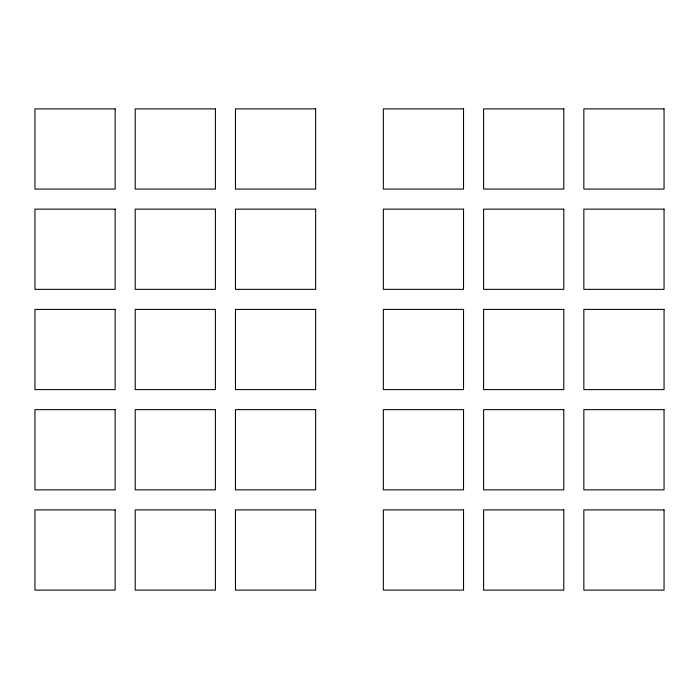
<?xml version="1.0" encoding="UTF-8"?>
<svg xmlns="http://www.w3.org/2000/svg" width="699" height="699" viewBox="0 0 699 699"><rect width="100%" height="100%" fill="white"/><g stroke="black" fill="none" stroke-linecap="round" stroke-linejoin="round"><path stroke-width="1.05" d="M115.152 108.887L34.95 108.887L34.95 189.088L115.152 189.088L115.152 108.887M215.406 108.887L135.204 108.887L135.204 189.088L215.406 189.088L215.406 108.887M315.66 108.887L235.458 108.887L235.458 189.088L315.66 189.088L315.66 108.887M463.542 108.887L383.34 108.887L383.34 189.088L463.542 189.088L463.542 108.887M563.796 108.887L483.594 108.887L483.594 189.088L563.796 189.088L563.796 108.887M664.05 108.887L583.848 108.887L583.848 189.088L664.05 189.088L664.05 108.887M115.152 209.141L34.95 209.141L34.95 289.351L115.152 289.351L115.152 209.141M215.406 209.141L135.204 209.141L135.204 289.351L215.406 289.351L215.406 209.141M315.66 209.141L235.458 209.141L235.458 289.351L315.66 289.351L315.66 209.141M463.542 209.141L383.34 209.141L383.34 289.351L463.542 289.351L463.542 209.141M563.796 209.141L483.594 209.141L483.594 289.351L563.796 289.351L563.796 209.141M664.05 209.141L583.848 209.141L583.848 289.351L664.05 289.351L664.05 209.141M115.152 309.395L34.95 309.395L34.95 389.605L115.152 389.605L115.152 309.395M215.406 309.395L135.204 309.395L135.204 389.605L215.406 389.605L215.406 309.395M315.66 309.395L235.458 309.395L235.458 389.605L315.66 389.605L315.66 309.395M463.542 309.395L383.34 309.395L383.34 389.605L463.542 389.605L463.542 309.395M563.796 309.395L483.594 309.395L483.594 389.605L563.796 389.605L563.796 309.395M664.05 309.395L583.848 309.395L583.848 389.605L664.05 389.605L664.05 309.395M115.152 409.649L34.95 409.649L34.95 489.859L115.152 489.859L115.152 409.649M215.406 409.649L135.204 409.649L135.204 489.859L215.406 489.859L215.406 409.649M315.66 409.649L235.458 409.649L235.458 489.859L315.66 489.859L315.66 409.649M463.542 409.649L383.34 409.649L383.34 489.859L463.542 489.859L463.542 409.649M563.796 409.649L483.594 409.649L483.594 489.859L563.796 489.859L563.796 409.649M664.05 409.649L583.848 409.649L583.848 489.859L664.05 489.859L664.05 409.649M115.152 509.912L34.95 509.912L34.95 590.113L115.152 590.113L115.152 509.912M215.406 509.912L135.204 509.912L135.204 590.113L215.406 590.113L215.406 509.912M315.66 509.912L235.458 509.912L235.458 590.113L315.66 590.113L315.66 509.912M463.542 509.912L383.34 509.912L383.34 590.113L463.542 590.113L463.542 509.912M563.796 509.912L483.594 509.912L483.594 590.113L563.796 590.113L563.796 509.912M664.05 509.912L583.848 509.912L583.848 590.113L664.05 590.113L664.05 509.912"/></g></svg>
